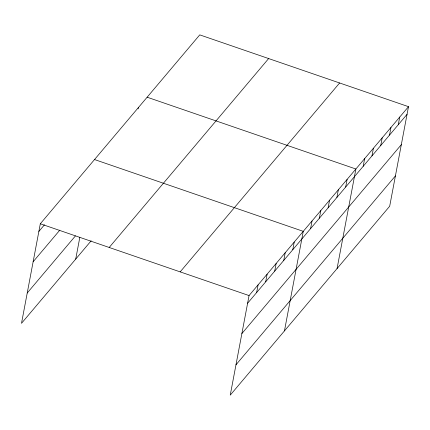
<?xml version="1.0" encoding="UTF-8"?>
<svg xmlns="http://www.w3.org/2000/svg" width="430" height="430" viewBox="0 0 430 430"><rect width="100%" height="100%" fill="white"/><g stroke="black" fill="none" stroke-linecap="round" stroke-linejoin="round"><path stroke-width="0.64" d="M408.5 106.667L249.056 295.571L230.244 395.132L389.688 206.223L408.5 106.667L199.756 34.868L40.312 223.777L21.5 323.333L91.16 240.8M75.712 259.107L79.824 237.349M138.127 108.876L138.369 107.597M256.646 292.529L258.091 284.87M265.681 281.827L267.127 274.163M274.716 271.12L276.162 263.461M283.752 260.413L285.197 252.754M292.782 249.712L294.233 242.047M284.456 330.901L303.268 231.345L94.525 159.546M310.589 228.615L312.035 220.955M319.356 218.225L320.807 210.566M328.128 207.835L329.573 200.176M336.894 197.445L338.346 189.786M345.666 187.055L347.112 179.396M337.072 268.562L355.884 169.006L147.141 97.207M363.205 166.276L364.651 158.616M371.977 155.886L373.423 148.226M380.743 145.496L382.189 137.837M389.515 135.106L390.961 127.447M398.282 124.716L399.728 117.057M38.867 231.437L44.457 224.809M33.131 261.762L59.808 230.157M27.23 293.007L75.417 235.919M109.198 247.47L268.642 58.561M180.17 271.878L339.614 82.974M247.61 303.236L407.054 114.326M241.88 333.562L401.324 144.652M235.973 364.807L395.417 175.897M40.312 223.777L249.056 295.571"/></g></svg>
